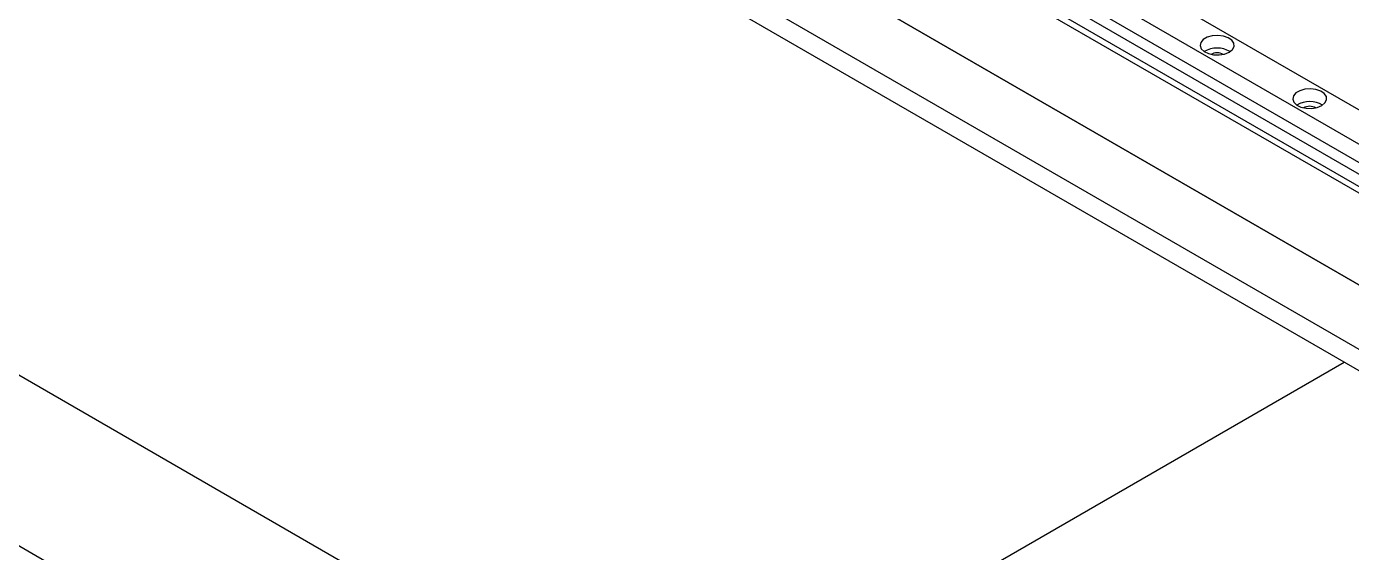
# Model space of a CAD drawing. Header units: millimetres. Extents: x 0 to 4412, y -498 to 1086.
# Drawn here: x 748.4 to 799, y 121.4 to 141.5 of the extents above; entities that cross this region are included whole.
import ezdxf

# ---------------------------------------------------------------- set-up
doc = ezdxf.new("R2010")
doc.units = ezdxf.units.MM
doc.header["$LTSCALE"] = 1.8

msp = doc.modelspace()

# ---------------------------------------------------------------- linework, layer by layer
at = {"color": 7, "linetype": 'Continuous', "lineweight": 30}
for p, q in [((654.1829, 182.4192), (772.9768, 113.841)), ((770.1484, 108.942), (654.1829, 175.8875)), ((724.9218, 172.1172), (809.6332, 123.2143)), ((724.9218, 171.3006), (809.7746, 122.3161)), ((740.4782, 165.5863), (809.7746, 125.5823)), ((740.4782, 163.1367), (809.7746, 123.1327)), ((808.3604, 126.3987), (751.7919, 159.055)), ((808.4263, 133.0451), (775.715, 151.9289)), ((808.3604, 131.7768), (774.5931, 151.2703)), ((808.3604, 131.0747), (774.4093, 150.6742)), ((773.6738, 149.934), (808.3604, 129.9098)), ((808.3604, 130.1547), (773.8859, 150.0564)), ((808.3604, 130.6337), (774.3008, 150.2959)), ((772.9768, 113.841), (798.7162, 128.7))]:
    msp.add_line(p, q, dxfattribs=at)
at = {"color": 7, "linetype": 'Continuous', "lineweight": 30, "flags": 128}
for points in [[(794.3244, 140.5328), (794.4487, 140.6334), (794.5097, 140.7517), (794.5009, 140.8752), (794.4231, 140.9902), (794.2848, 141.0845), (794.101, 141.1477), (793.8916, 141.1731), (793.6793, 141.1578), (793.487, 141.1035), (793.3357, 141.0162), (793.2418, 140.9052), (793.2153, 140.7826), (793.2592, 140.6618), (793.3687, 140.5556), (793.532, 140.4758), (793.7313, 140.4309), (793.9451, 140.4258), (794.1502, 140.461), (794.3244, 140.5328)], [(797.8599, 138.4918), (797.9842, 138.5923), (798.0453, 138.7107), (798.0364, 138.8341), (797.9587, 138.9492), (797.8204, 139.0435), (797.6366, 139.1067), (797.4271, 139.1321), (797.2148, 139.1168), (797.0226, 139.0625), (796.8713, 138.9752), (796.7773, 138.8642), (796.7508, 138.7416), (796.7947, 138.6207), (796.9043, 138.5146), (797.0675, 138.4348), (797.2669, 138.3899), (797.4807, 138.3848), (797.6857, 138.42), (797.8599, 138.4918)]]:
    msp.add_lwpolyline(points, dxfattribs=at)
at = {"color": 7, "linetype": 'Continuous', "lineweight": 30}
for centre, radius, start, end in [((793.8647, 139.7409), 0.9499, 58.77814, 121.22186), ((793.8647, 139.9812), 0.5243, 63.09489, 116.90511), ((797.4003, 137.6998), 0.9499, 58.77814, 121.22186), ((797.4003, 137.9402), 0.5243, 63.09489, 116.90511)]:
    msp.add_arc(centre, radius, start, end, dxfattribs=at)

doc.saveas('drawing.dxf')
